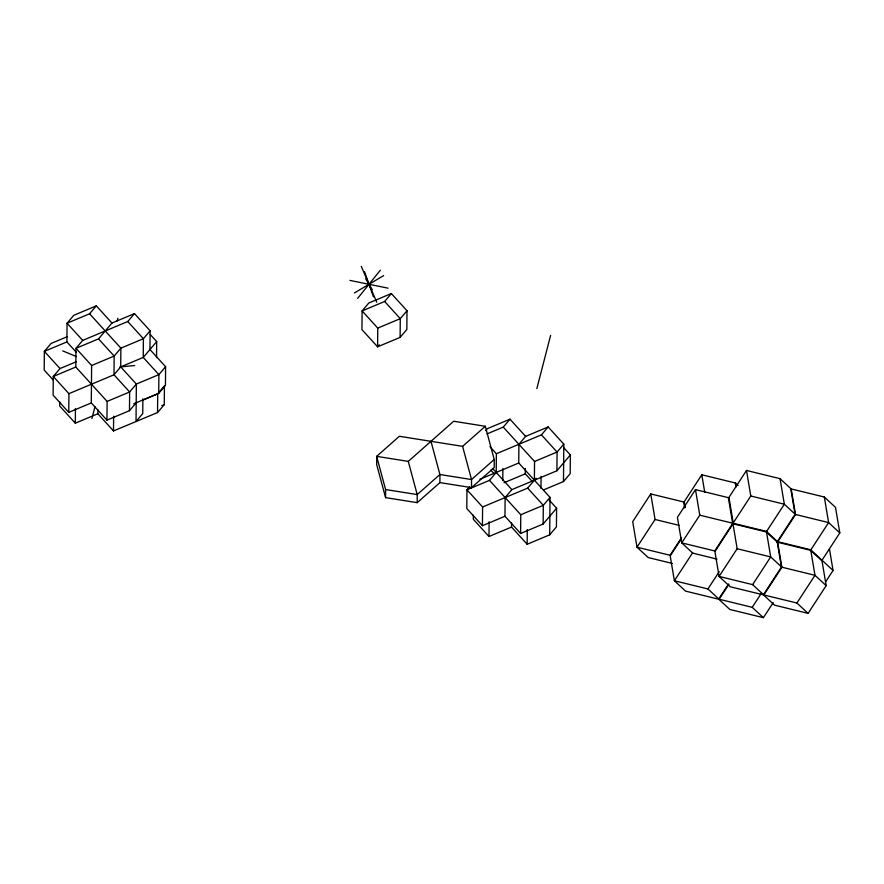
<?xml version="1.0" encoding="UTF-8"?>
<svg xmlns="http://www.w3.org/2000/svg" width="884" height="884" viewBox="0 0 884 884"><rect width="100%" height="100%" fill="white"/><g stroke="black" fill="none" stroke-linecap="round" stroke-linejoin="round"><path stroke-width="1.33" d="M59.714 401.977L59.681 405.988L75.317 423.182L97.848 413.745L97.892 409.734M76.101 352.042L66.897 341.92L67.062 323.212L73.781 315.301L96.312 305.853L111.959 323.047L134.49 313.61L150.125 330.804L149.96 349.523L165.606 366.705L165.441 385.424L158.722 393.336L133.683 403.822M134.49 313.61L127.76 321.522L82.709 340.395L75.98 348.318L91.627 365.501L91.295 402.938L68.764 412.375L68.93 393.656L53.283 376.474L60.013 368.551L76.278 361.733M75.317 423.182L75.449 408.474M136.191 402.772L129.473 410.695L106.942 420.132L107.108 401.413L75.814 367.026L75.98 348.318L98.511 338.881L111.959 323.047M142.689 400.132L157.706 393.844L164.424 385.932L164.269 404.651L157.54 412.563L113.495 430.928L113.627 416.231M129.473 410.695L129.639 391.977L136.357 384.065L158.888 374.628L165.606 366.705M142.877 398.872L142.744 413.579L136.025 421.491L136.357 384.065L120.71 366.871L120.876 348.152L89.593 313.776L67.062 323.212L82.709 340.395M156.545 357.644L156.689 341.6L150.247 334.528M157.54 412.563L157.706 393.844M158.722 393.336L158.888 374.628L143.241 357.434L143.407 338.716L150.125 330.804M391.358 293.554L384.639 301.477L362.108 310.914L377.755 328.097L377.59 346.815L400.12 337.379L406.839 329.467L407.005 310.748L391.358 293.554L368.827 302.991L362.108 310.914L361.943 329.622L377.59 346.815L379.269 344.837M400.12 337.379L400.275 318.66L407.005 310.748M473.382 515.306L473.349 519.317L488.996 536.511L511.527 527.074L511.56 523.063M563.915 447.856L570.357 454.94L556.909 470.763L511.858 489.637L505.129 497.548L504.963 516.267L482.432 525.704L482.598 506.996L466.962 489.802L469.481 486.83M488.996 536.511L489.117 521.803M489.935 446.652L496.377 453.735L496.211 472.454L489.493 480.366L466.962 489.802L466.796 508.521L482.432 525.704M502.786 480.576L502.897 468.542M511.527 527.074L527.162 544.268L549.693 534.82L550.025 497.394L518.742 463.006L518.908 444.298L525.626 436.376L548.157 426.939L563.804 444.133L563.473 481.57L543.439 489.957M549.218 500.101L556.588 508.201L543.141 524.024L520.61 533.461L520.775 514.742L489.493 480.366M531.737 480.896L525.295 473.813L525.339 468.465M527.162 544.268L527.295 529.56M534.389 480.2L534.544 461.481L503.261 427.105L486.996 433.922M540.964 488.333L541.074 476.299M543.141 524.024L543.306 505.305L550.025 497.394M556.588 508.201L556.423 526.908L549.693 534.82M556.909 470.763L557.075 452.044L563.804 444.133M570.357 454.94L570.191 473.647L563.473 481.57M91.925 418.585L94.997 406.695M117.196 320.848L117.881 318.207M536.842 388.628L550.61 335.379M685.222 507.504L684.315 502.134L650.768 493.935L632.712 521.637L636.999 547.185L648.182 557.539L672.337 563.451M650.768 493.935L655.066 519.483L636.999 547.185L670.536 555.384L681.078 539.229M738.129 485.559L735.333 482.973L701.797 474.774L683.73 502.477L684.625 507.858M695.487 489.614L699.774 515.173L681.708 542.875L715.255 551.075L733.322 523.372L729.024 497.814L695.487 489.614L677.42 517.328L681.708 542.875L692.901 553.229M681.387 537.881L670.094 555.196L674.381 580.755L685.564 591.109L719.112 599.308L728.891 584.302M746.505 470.465L728.438 498.167L732.726 523.715L766.273 531.914L777.456 542.268L795.523 514.565L791.235 489.018L780.042 478.664L746.505 470.465L750.792 496.012L732.726 523.715M732.869 523.184L737.157 548.732L719.09 576.434L752.638 584.633L763.82 594.998L781.887 567.285L777.6 541.737L766.406 531.383L732.869 523.184L714.802 550.887L719.09 576.434L730.283 586.799L796.915 603.01L808.098 613.363L826.164 585.65L821.877 560.102M717.046 559.13L692.448 553.041L674.381 580.755L707.929 588.954L719.211 571.639M773.18 602.667L763.389 617.673L729.852 609.474L718.659 599.12L728.449 584.114M766.273 531.914L784.34 504.212L780.042 478.664M795.07 514.377L777.003 542.091L810.551 550.29L821.733 560.644L839.8 532.93L835.513 507.383L824.319 497.029L790.782 488.83L795.07 514.377L828.617 522.577L839.8 532.93M752.638 584.633L770.704 556.931L766.406 531.383M718.659 599.12L752.207 607.319L761.234 593.462M825.534 582.004L833.059 570.456L810.683 549.749L777.146 541.549L781.434 567.097L763.378 594.81L774.561 605.164L808.098 613.363M810.551 550.29L828.617 522.577L824.319 497.029M796.915 603.01L814.982 575.296L810.683 549.749M357.655 298.361L380.341 270.206M89.593 313.776L96.312 305.853M156.689 341.6L143.241 357.434L120.71 366.871L113.992 374.783L68.93 393.656M485.769 430.607L487.449 428.629L509.98 419.193L525.626 436.376M503.261 427.105L509.98 419.193M496.377 453.735L541.439 434.862L548.157 426.939M482.598 506.996L527.66 488.112L536.069 478.222M385.59 497.626L385.59 489.537L376.661 456.354L408.275 461.393L453.68 421.248L485.305 426.287L494.233 459.47L494.233 467.559L471.537 487.625L439.912 482.598L417.215 502.664L385.59 497.626L376.661 464.432L376.661 456.354L399.358 436.287L462.597 446.354L485.305 426.287M494.233 459.47L471.526 479.548L471.537 487.625M354.373 292.958L383.623 275.609M67.361 336.638L51.084 343.445L44.366 351.368L44.2 370.076L53.405 380.197M66.897 341.92L44.366 351.368L60.013 368.551M75.814 367.026L53.283 376.474L53.117 395.181L68.764 412.375M91.627 365.501L114.158 356.064L120.876 348.152L143.407 338.716L127.76 321.522M107.108 401.413L129.639 391.977L113.992 374.783L114.158 356.064L98.511 338.881M161.761 405.69L164.269 404.651M377.755 328.097L400.275 318.66L384.639 301.477M479.935 479.261L518.742 463.006M534.544 461.481L557.075 452.044L541.439 434.862M504.013 482.73L525.295 473.813M520.775 514.742L543.306 505.305L527.66 488.112M119.804 366.959L134.7 365.523M385.59 489.537L417.204 494.576L439.912 474.509L471.526 479.548L462.597 446.354M349.909 280.405L388.076 288.162M750.792 496.012L784.34 504.212L795.523 514.565M699.774 515.173L733.322 523.372M655.066 519.483L679.21 525.383M737.157 548.732L770.704 556.931L781.887 567.285M781.434 567.097L814.982 575.296L826.164 585.65M62.753 350.904L76.389 356.561M752.207 607.319L763.389 617.673M707.929 588.954L719.112 599.308M492.532 468.398L511.858 489.637M490.808 470.1L494.488 474.144M504.963 516.267L520.61 533.461M91.295 402.938L106.942 420.132M97.848 413.745L113.495 430.928M365.711 278.88L372.274 289.687M361.258 266.327L376.739 302.229M364.539 271.731L373.457 296.836M430.983 441.315L439.912 474.509L439.912 482.598M408.275 461.393L417.204 494.576L417.215 502.664M829.446 548.942L833.059 570.456M735.333 482.973L736.007 487.007M701.797 474.774L704.725 492.255"/></g></svg>
